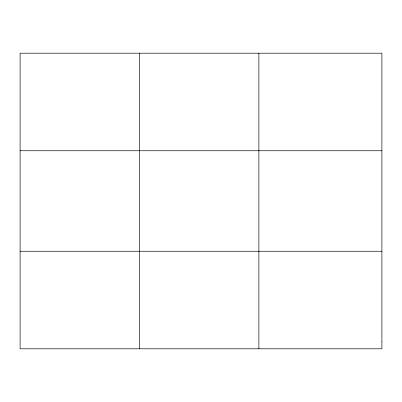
<?xml version="1.0" encoding="UTF-8"?>
<svg xmlns="http://www.w3.org/2000/svg" width="402" height="402" viewBox="0 0 402 402"><rect width="100%" height="100%" fill="white"/><g stroke="black" fill="none" stroke-linecap="round" stroke-linejoin="round"><path stroke-width="0.6" d="M139.494 53.195L139.494 348.805M258.888 53.195L258.888 348.805M20.1 150.745L381.9 150.745M20.1 251.255L381.9 251.255M381.9 341.303L381.9 348.805L20.1 348.805L20.1 53.195L381.9 53.195L381.9 341.303"/></g></svg>
